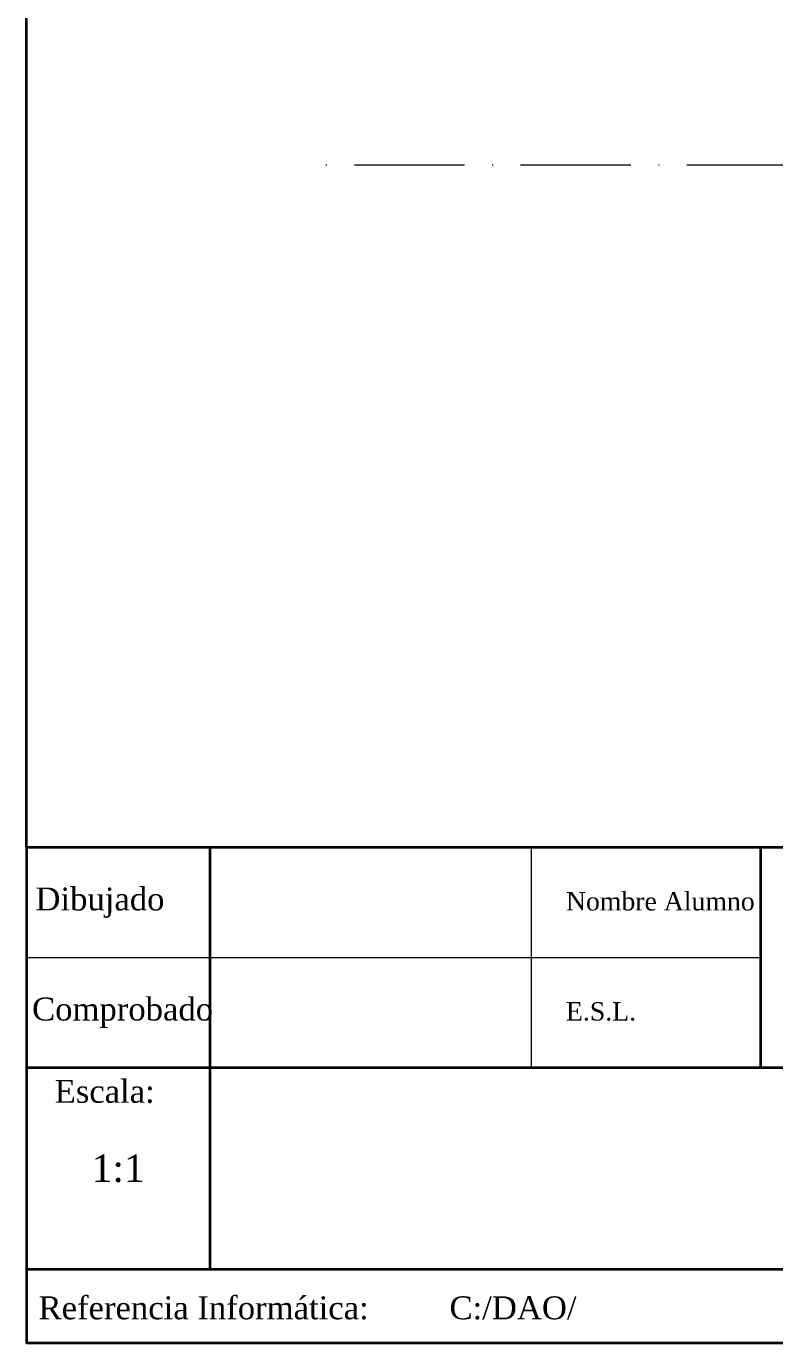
# Paper-space layout 'A4 vertical' of a CAD drawing. Header units: millimetres. Extents: x 0 to 200, y 0 to 292.
# Drawn here: x 15 to 96.5, y 5 to 148.5 of the extents above; entities that cross this region are included whole.
import ezdxf
from ezdxf.enums import TextEntityAlignment as Align

# ---------------------------------------------------------------- set-up
doc = ezdxf.new("R2010")
doc.units = ezdxf.units.MM
doc.linetypes.add('ACAD_ISO10W100', pattern=[18, 12, -3, 0, -3])
for name, color, linetype, lineweight in [('Cajetin y formato', 7, 'Continuous', 35), ('Ejes', 1, 'ACAD_ISO10W100', 15), ('Textos y leyendas', 1, 'Continuous', 15)]:
    doc.layers.add(name, color=color, linetype=linetype, lineweight=lineweight)
doc.styles.add('e1', font='times.ttf')

# ---------------------------------------------------------------- blocks, each defined once
blk = doc.blocks.new('Formato A4')
at = {"layer": 'Cajetin y formato'}
for p, q in [((15, 59), (15, 292)), ((15, 59), (200, 59)), ((35, 59), (35, 13)), ((95, 35), (95, 59)), ((15, 35), (200, 35)), ((15, 13), (200, 13))]:
    blk.add_line(p, q, dxfattribs=at)
at = {"layer": 'Cajetin y formato', "lineweight": 20}
for p, q in [((70, 35), (70, 59)), ((15, 47), (95, 47))]:
    blk.add_line(p, q, dxfattribs=at)
at = {"layer": 'Cajetin y formato'}
blk.add_lwpolyline([(15, 59), (15, 5), (200, 5), (200, 59)], dxfattribs=at)
at = {"layer": 'Cajetin y formato', "style": 'e1'}
for s, p in [('Dibujado', (15.99, 52.12)), ('Comprobado', (15.62, 40.12)), ('Escala:', (18.08, 31.15)), ('Referencia Informática:', (16.33, 7.55))]:
    blk.add_text(s, height=2.5, dxfattribs=at).set_placement(p)
at = {"layer": 'Textos y leyendas', "style": 'e1'}
for s, height, p in [('Nombre Alumno', 2, (73.77, 52.12)), ('E.S.L.', 2, (73.77, 40.12)), ('C:/DAO/', 2.5, (61.08, 7.55))]:
    blk.add_text(s, height=height, dxfattribs=at).set_placement(p)
blk.add_text('1:1', height=3, dxfattribs=at).set_placement((25, 24), align=Align.MIDDLE)

psp = doc.layouts.new('A4 vertical')

# ---------------------------------------------------------------- linework, layer by layer
at = {"layer": 'Ejes'}
psp.add_line((171.33, 133.37), (46.24, 133.37), dxfattribs=at)

# ---------------------------------------------------------------- block references
psp.add_blockref('Formato A4', (0, 0))

doc.saveas('drawing.dxf')
